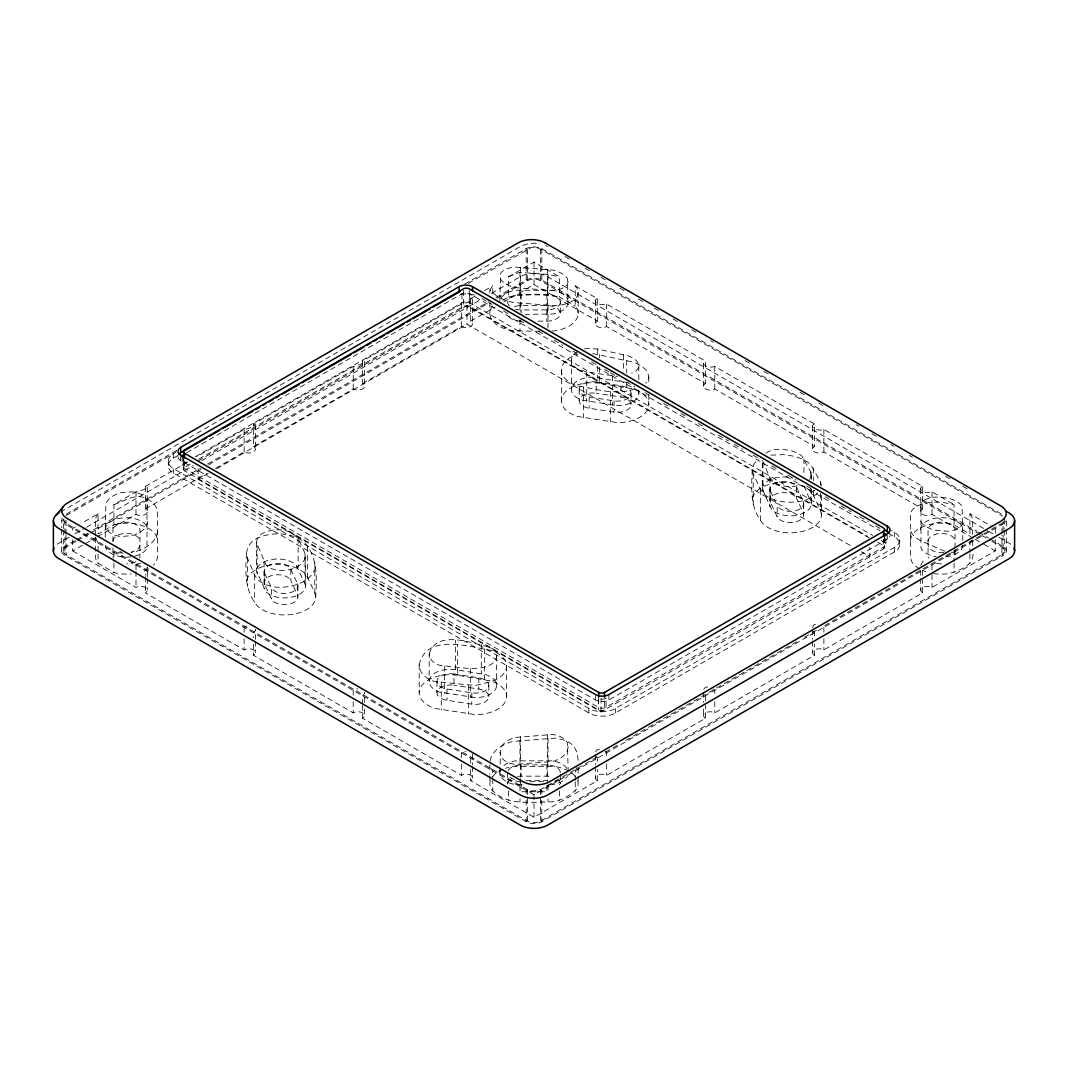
<?xml version="1.0" encoding="UTF-8"?>
<svg xmlns="http://www.w3.org/2000/svg" width="1068" height="1068" viewBox="0 0 1068 1068"><rect width="100%" height="100%" fill="white"/><g stroke="black" fill="none" stroke-linecap="round" stroke-linejoin="round"><path stroke-width="0.75" stroke-dasharray="5 3.75" d="M812.588 627.81L813.482 625.074L817.487 623.619M920.709 565.386L922.645 561.741L925.609 561.194M147.664 521.251L147.01 524.575A21.64 14.071 -7.2 0 1 131.965 535.629L120.951 536.496A21.12 13.724 -7.2 0 1 105.892 527.806L105.238 524.588M157.583 531.036L156.676 535.642A31.8 20.626 -7.1 0 1 134.555 551.836L131.311 552.37M246.494 553.411L247.562 548.031L250.686 542.918A31.279 18.063 0 0 1 304.874 542.918C318.024 558.137 316.715 578.188 315.714 596.879A31.279 18.063 0 0 1 292.525 614.327A31.279 18.063 0 0 1 257.335 605.916C244.625 591.085 245.28 571.674 246.494 553.411L247.402 557.883L254.665 575.038L257.335 579.07A31.039 20.145 -7.1 0 0 276.332 587.146C291.27 588.201 311.789 582.567 315.714 566.294M256.494 542.41L257.214 538.873A21.28 12.282 0 0 1 292.819 533.359L298.132 538.606L305.048 553.504L305.715 585.638A21.28 12.282 0 0 1 289.935 597.506A21.28 12.282 0 0 1 265.999 591.779L256.494 571.3L256.494 542.41L265.999 564.945A21.106 13.724 -7.2 0 0 278.922 570.432C289.001 571.06 302.992 567.388 305.715 556.388M419.19 665.017C425.985 632.763 469.907 646.794 490.96 650.359A31.279 18.063 0 0 1 490.96 681.638L475.313 685.523L434.836 681.544A31.039 20.145 -7.1 0 1 420.258 670.237L419.19 665.017L419.19 692.745M429.189 654.057C436.225 628.852 473.885 643.604 490.359 647.408A21.28 12.282 0 0 1 480.827 667.967L470.307 668.715L439.829 665.311A21.106 13.724 -7.2 0 1 429.923 657.608L429.189 654.057L429.189 681.504M499.864 772.711L500.585 748.454A21.64 14.071 -7.2 0 1 515.63 737.401L552.37 734.517A21.12 13.724 -7.2 0 1 567.415 743.195L568.136 769.467M568.136 746.759L567.415 750.43A21.64 14.071 -7.2 0 1 552.37 761.484L515.63 764.368A21.12 13.724 -7.2 0 1 500.585 755.69L499.864 752.126M95.319 540.568L95.933 537.898M105.238 529.701L105.892 526.818A21.28 12.282 0 0 1 126.451 517.7A21.28 12.282 0 0 1 147.01 526.818L147.664 529.701M821.506 495.352L821.506 514.776A31.279 18.063 0 0 1 798.317 532.224A31.279 18.063 0 0 1 763.126 523.814C749.976 508.595 751.285 488.543 752.286 469.853C752.686 465.421 755.156 461.349 758.921 458.973M910.417 540.568L911.324 536.563A31.279 18.063 0 0 1 949.639 523.787L954.071 524.855L969.931 534L969.931 513.761L992.492 526.791M920.336 529.701L920.99 526.818A21.28 12.282 0 0 1 941.549 517.7A21.28 12.282 0 0 1 962.108 526.818L962.762 529.701M962.762 545.134L962.108 548.018A21.28 12.282 0 0 1 942.937 557.096M552.183 331.027L554.959 330.813A31.279 18.063 0 0 0 577.08 308.692L575.238 306.129L575.238 285.89L577.08 288.253L578.148 292.378L577.08 296.343A31.8 15.766 6.2 0 1 554.959 305.702L513.04 302.471A31.039 15.393 6.2 0 1 494.043 293.713L489.852 289.802L492.762 285.89L492.762 296.797M592.687 353.535L633.164 362.092A31.039 15.393 6.2 0 1 647.742 372.719L648.81 376.844L647.742 380.809L645.659 383.172M499.864 300.495L500.585 273.475A21.64 10.693 6.3 0 1 515.63 267.16L552.37 270.044A21.12 10.44 6.3 0 1 567.415 278.735L568.136 302.124A21.28 12.282 0 0 1 552.37 313.992L525.349 314.366M568.136 281.538L567.415 284.221A21.64 10.693 6.3 0 1 552.37 290.549L515.63 287.652A21.12 10.44 6.3 0 1 500.585 278.975L499.864 276.171M584.543 348.889A21.28 12.282 0 0 1 587.173 348.368L597.693 349.036L628.171 355.844A21.106 10.426 6.3 0 1 638.077 363.08L638.811 365.883L638.077 368.567L635.954 370.956L631.709 373.159M766.05 453.126C772.444 448.173 781.562 449.161 789.078 450.255A21.106 10.426 6.3 0 1 802.001 456.21L810.852 472.109L811.506 474.659L810.786 477.463A21.28 12.282 0 0 1 809.504 479.479M962.762 522.479L962.108 524.922A21.64 10.693 6.3 0 1 947.049 531.237L936.035 530.382A21.12 10.44 6.3 0 1 920.99 521.691L920.336 519.141M62.037 517.766L61.664 527.712M97.148 536.79L135.996 514.362A6.608 3.818 0 0 0 145.355 514.362A6.608 3.818 0 0 0 145.355 508.955L145.355 486.461C150.548 487.702 138.386 491.894 135.996 491.867L113.929 504.603L113.929 524.855L98.069 534L98.069 513.761L81.141 523.534M215.496 468.465L244.118 451.938A6.608 3.818 0 0 0 253.476 451.938A6.608 3.818 0 0 0 253.476 446.531L253.476 424.036C258.67 425.278 246.508 429.469 244.118 429.443L196.886 456.717M253.476 446.531L353.214 388.952A6.608 3.818 0 0 0 362.559 388.952A6.608 3.818 0 0 0 362.559 383.546L362.559 361.051C367.766 362.292 355.591 366.484 353.214 366.457L253.476 424.036M362.559 383.546L461.336 326.528A6.608 3.818 0 0 0 470.681 326.528A6.608 3.818 0 0 0 470.681 321.134L470.681 298.639C475.887 299.868 463.712 304.073 461.336 304.033L362.559 361.051M577.08 767.491L575.238 770.949L575.238 780.294M595.597 751.725L597.319 749.576L600.283 749.015M703.719 689.301L705.441 687.151L710.113 686.978M1005.495 521.851L1005.963 521.064M98.069 513.761L96.24 516.325L95.319 520.33L95.319 536.51M492.762 306.129L490.92 308.692A31.279 18.063 0 0 0 513.04 330.813L539.767 331.347M490.332 780.815A31.279 18.063 0 0 0 490.92 788.638C504.99 805.766 528.54 802.055 548.018 801.935C559.005 802.282 569.751 796.154 577.08 788.638A31.279 18.063 0 0 0 577.668 780.815M817.594 492.842L817.314 493.216A31.279 18.063 0 0 1 763.126 493.216L760.456 489.478L753.194 473.858L752.286 469.853M971.76 540.515L969.931 543.078L969.931 552.423M933.445 573.529A31.279 18.063 0 0 0 949.639 573.529C959.465 570.165 975.351 565.226 972.681 551.902M1002.745 522.679L1003.426 521.998M178.009 455.462L172.295 458.866A19.317 11.147 0 0 0 172.295 472.443L590.43 713.851A19.317 11.147 0 0 0 613.94 713.851L895.705 551.181A19.317 11.147 0 0 0 895.705 537.604L890.004 534.2M177.969 456.663A9.652 5.567 0 0 0 179.971 460.054L596.304 700.421A9.652 5.567 0 0 0 608.066 700.421L888.029 538.779A9.652 5.567 0 0 0 890.031 535.388M173.67 457.972L173.67 453.473L172.295 454.367A19.317 11.147 0 0 0 172.295 467.944L590.43 709.352A19.317 11.147 0 0 0 613.94 709.352L895.705 546.683A19.317 11.147 0 0 0 895.705 533.106L891.553 530.596M1004.053 523.293L534 794.752L64.894 523.921M60.489 512.066L520.37 246.561A19.291 11.134 0 0 1 538.993 243.678M66.296 514.109L176.727 450.349M464.7 284.088L527.285 248.03L534 246.721L540.715 248.03L1004.053 515.55M66.056 515.59L176.487 451.844M468.265 283.38L531.597 247.335A9.345 4.619 6.3 0 1 540.622 249.258L1001.944 515.59A9.345 4.619 6.3 0 1 1002.745 516.111M186.606 452.739L461.923 293.793A5.514 3.177 0 0 1 469.706 293.793L879.939 530.636M186.606 461.736L183.723 463.405A5.514 3.177 0 0 0 183.723 467.904L598.294 707.243A5.514 3.177 0 0 0 606.077 707.243L884.277 546.642L884.277 536.136M195.257 456.744L461.923 302.791A5.514 3.177 0 0 1 469.706 302.791L872.716 535.469M75.508 526.791L72.691 528.42L72.691 533.239M145.355 486.461L188.288 461.67M470.681 298.639L476.208 295.449M484.485 290.67L492.762 285.89M502.854 300.308L508.622 296.984L508.622 276.732L534 262.074L559.378 276.732L559.378 296.984L575.238 306.129M190.264 464.139L184.51 467.45A4.138 2.39 0 0 0 184.51 470.828L598.681 709.953A4.138 2.39 0 0 0 604.528 709.953L604.528 698.779M198.888 459.16L463.472 306.396A4.138 2.39 0 0 1 469.319 306.396L867.603 536.336M198.141 460.935L466.983 305.715L869.859 538.312M69.14 537.217L59.047 543.038A19.291 11.134 0 0 0 55.99 545.347M74.907 533.88L84.999 528.059M86.441 527.218L193.121 465.635M201.772 460.642L481.441 299.173M491.534 293.353L520.37 276.705A19.291 11.134 0 0 1 547.63 276.705L987.326 530.556M74.987 540.582L64.894 546.415A11.014 6.368 0 0 0 64.894 555.413L526.204 821.746A11.014 6.368 0 0 0 541.796 821.746L1003.106 555.413L1003.106 521.544M76.429 539.754L87.963 533.092M93.73 529.768L200.41 468.171M207.606 464.019L488.73 301.71M495.939 297.558L526.204 280.07A11.014 6.368 0 0 1 541.796 280.07L977.153 531.437M76.148 541.262L66.056 547.083A9.372 5.407 0 0 0 66.056 554.733L527.378 821.078A9.372 5.407 0 0 0 540.622 821.078L1001.944 554.733L1001.944 534.841M77.59 540.435L89.125 533.773M90.566 532.932L201.572 468.852M208.781 464.687L488.45 303.219M497.101 298.226L527.378 280.75A9.372 5.407 0 0 1 540.622 280.75L980.317 534.601M72.691 539.66L72.691 550.914L84.198 544.266M85.64 543.438L95.706 537.618M145.355 508.955L206.898 473.418M470.681 321.134L495.151 307.01M503.776 302.017L534 284.569L597.319 321.134A6.608 3.818 0 0 0 597.319 326.528A6.608 3.818 0 0 0 606.664 326.528L705.441 383.546A6.608 3.818 0 0 0 705.441 388.952A6.608 3.818 0 0 0 714.786 388.952L814.524 446.531A6.608 3.818 0 0 0 814.524 451.938A6.608 3.818 0 0 0 823.882 451.938L922.645 508.955A6.608 3.818 0 0 0 922.645 514.362A6.608 3.818 0 0 0 932.004 514.362L973.736 538.446M198.141 468.612L198.141 479.372L208.207 473.565M216.831 468.585L466.983 324.165L851.089 545.922M198.141 479.372L601.017 711.969L883.49 548.885L883.49 539.126M63.319 528.647L63.319 519.115A9.345 6.074 -7.2 0 0 66.056 523.24L527.378 789.586A9.345 6.074 -7.2 0 0 536.39 790.467L540.622 789.586L599.735 755.45M605.503 752.126L619.907 743.809M625.674 740.471L798.677 640.6M804.444 637.262L818.849 628.945M824.616 625.621L1001.944 523.24L1001.944 533.826M470.681 769.454L470.681 780.695L534 817.247L597.319 780.695L597.319 769.454M597.319 780.695A6.608 3.818 0 0 1 597.319 775.301A6.608 3.818 0 0 1 606.664 775.301L705.441 718.27L705.441 705.414M705.441 718.27A6.608 3.818 0 0 1 705.441 712.877A6.608 3.818 0 0 1 714.786 712.877L814.524 655.285L814.524 644.044M814.524 655.285A6.608 3.818 0 0 1 814.524 649.891A6.608 3.818 0 0 1 823.882 649.891L922.645 592.86L922.645 580.004M922.645 592.86A6.608 3.818 0 0 1 922.645 587.467A6.608 3.818 0 0 1 932.004 587.467L995.309 550.914L995.309 539.66M540.715 790.801L541.796 790.253L541.796 793.564M635.3 388.685C616.49 396.068 595.997 388.899 577.04 385.775A31.279 18.063 0 0 1 577.04 354.496L577.695 354.336M508.622 276.732L519.609 272.313L548.018 274.476L559.378 276.732M113.929 504.603C122.967 501.573 132.339 495.138 142.097 496.914A31.039 20.145 -7.1 0 1 156.676 508.221L157.583 512.693L157.583 556.748L156.676 560.767A31.279 18.063 0 0 1 153.552 565.119M508.622 296.984C525.189 294.101 542.811 294.101 559.378 296.984M113.929 524.855L118.361 523.787A31.279 18.063 0 0 1 156.676 536.563L157.583 540.568M554.959 781.162L559.378 780.094L559.378 784.766M536.857 791.895L538.219 791.628M578.148 760.389L577.08 752.553L573.957 746.238A31.039 20.145 -7.1 0 0 554.959 738.162L513.04 741.392A31.8 20.626 -7.1 0 0 490.92 757.586L489.852 762.966L489.852 774.273M770.949 455.142L783.565 454.648L791.668 455.809A31.039 15.393 6.2 0 1 810.665 464.567L820.598 482.109L821.506 485.646M566.854 768.506A21.28 12.282 0 0 0 552.37 760.843L515.63 760.843A21.28 12.282 0 0 0 502.708 766.57M568.977 771.189A31.279 18.063 0 0 0 554.959 766.517L513.04 766.517A31.279 18.063 0 0 0 505.498 768.319M549.86 784.766L552.37 784.58A21.28 12.282 0 0 0 567.415 775.889M951.121 552.343L954.071 552.223L954.071 561.568M568.136 302.124A21.28 12.282 0 0 0 552.37 290.256L515.63 290.256A21.28 12.282 0 0 0 499.864 302.124M509.449 306.022A13.497 7.796 0 0 1 521.144 294.327L546.856 294.327A13.497 7.796 0 0 1 560.353 302.124L560.353 313.365A13.497 7.796 0 0 1 546.856 321.161L537.217 321.161M514.389 306.623A13.497 7.796 0 0 1 521.144 305.568L546.856 305.568A13.497 7.796 0 0 1 560.353 313.365M515.43 309.186A13.497 7.796 0 0 0 521.144 309.92L546.856 309.92A13.497 7.796 0 0 0 560.353 302.124M508.101 770.695A13.497 7.796 0 0 1 521.144 764.915L546.856 764.915A13.497 7.796 0 0 1 560.353 772.711M517.646 776.423A13.497 7.796 0 0 1 521.144 776.169L546.856 776.169A13.497 7.796 0 0 1 552.57 776.89M525.963 780.508L546.856 780.508M529.875 781.683L546.362 781.683M500.585 769.534A21.28 12.282 0 0 0 515.63 784.58L523.787 784.953M123.22 553.131L113.929 552.223L113.929 561.568M577.641 351.559A21.28 12.282 0 0 0 577.641 368.927L586.706 371.998L617.531 376.377M628.171 382.691L592.687 377.204A21.28 12.282 0 0 0 572.128 386.309A21.28 12.282 0 0 0 582.047 400.126L617.531 405.613A21.28 12.282 0 0 0 635.954 387.19M599.629 383.198L592.687 382.664A31.279 18.063 0 0 0 562.462 396.054A31.279 18.063 0 0 0 577.04 416.373L617.531 422.634A31.279 18.063 0 0 0 647.742 409.244A31.279 18.063 0 0 0 633.164 388.939L599.629 383.198L599.629 367.272M455.475 669.596L450.469 669.222A21.28 12.282 0 0 0 429.923 678.327A21.28 12.282 0 0 0 439.829 692.144L475.313 697.631A21.28 12.282 0 0 0 495.872 688.526A21.28 12.282 0 0 0 485.953 674.709L455.475 669.596L455.475 640.346M457.411 675.216L450.469 674.682A31.279 18.063 0 0 0 420.258 688.072A31.279 18.063 0 0 0 434.836 708.391L475.313 714.652A31.279 18.063 0 0 0 505.538 701.262A31.279 18.063 0 0 0 490.96 680.957L457.411 675.216L457.411 644.618M596.184 381.957L621.015 385.802A13.497 7.796 0 0 1 630.561 395.347A13.497 7.796 0 0 1 614.033 400.86L589.189 397.016A13.497 7.796 0 0 1 579.644 387.47A13.497 7.796 0 0 1 596.184 381.957L596.184 393.198A13.497 7.796 0 0 0 579.644 398.711A13.497 7.796 0 0 0 589.189 408.256L614.033 412.101A13.497 7.796 0 0 0 630.561 406.588A13.497 7.796 0 0 0 621.015 397.042L596.184 393.198M453.967 673.975L478.811 677.82A13.497 7.796 0 0 1 488.356 687.365A13.497 7.796 0 0 1 471.816 692.878L446.985 689.034A13.497 7.796 0 0 1 437.439 679.488A13.497 7.796 0 0 1 453.967 673.975L453.967 685.215A13.497 7.796 0 0 0 437.439 690.729A13.497 7.796 0 0 0 446.985 700.274L471.816 704.119A13.497 7.796 0 0 0 488.356 698.605A13.497 7.796 0 0 0 478.811 689.06L453.967 685.215M529.781 791.628L531.143 791.895M944.779 551.302L925.903 543.038A31.039 15.393 6.2 0 1 911.324 532.411L910.417 528.874M95.319 537.458L95.319 556.748L96.24 560.767L98.069 563.317L113.929 572.475L118.361 573.529A31.279 18.063 0 0 0 131.351 573.93M954.071 524.855L954.071 504.603L941.549 502.187L933.445 502.094A31.8 15.766 6.2 0 0 911.324 511.452L910.417 514.856L910.417 556.748L911.324 560.767A31.279 18.063 0 0 0 925.903 571.727M527.285 790.801L526.204 790.253L526.204 793.564M564.932 256.547L570.699 259.871M585.117 268.202L589.443 270.698M600.977 277.36L605.302 279.856M619.72 288.173L625.488 291.497M638.464 298.987L642.789 301.496M654.31 308.145L660.077 311.482M673.054 318.972L678.821 322.296M691.797 329.785L697.564 333.123M710.54 340.612L713.424 342.267M745.144 360.584L750.897 363.908M763.874 371.397L769.641 374.734M799.919 392.21L804.244 394.706M818.662 403.036L822.987 405.533M856.135 424.677L859.019 426.332M871.995 433.822L877.762 437.159M890.739 444.648L893.622 446.317M909.482 455.462L912.366 457.131M945.527 476.275L949.839 478.771M962.815 486.26L968.583 489.585M575.238 285.89L597.319 298.639L597.319 321.134M597.319 298.639A6.702 3.324 6.2 0 0 595.37 300.816A6.582 3.257 6.2 0 0 601.992 304.647A6.702 3.324 6.2 0 0 606.664 304.033L705.441 361.051L705.441 383.546M703.371 363.173A6.702 3.324 6.2 0 0 707.497 366.604A6.702 3.324 6.2 0 0 714.786 366.457L814.524 424.036L814.524 446.531M814.403 423.969A6.702 3.324 6.2 0 0 814.443 428.695A6.702 3.324 6.2 0 0 823.882 429.443L922.645 486.461L922.645 508.955M922.525 486.394A6.702 3.324 6.2 0 0 922.565 491.12A6.702 3.324 6.2 0 0 932.004 491.867L954.071 504.603M988.768 531.383L993.093 533.88M998.86 537.217L1008.953 543.038A19.291 11.134 0 0 1 1013.131 546.656M978.595 532.264L988.688 538.085M990.129 538.926L1003.106 546.415A11.014 6.368 0 0 1 1003.106 555.413M981.759 535.442L990.41 540.435M991.852 541.262L1001.944 547.083A9.372 5.407 0 0 1 1001.944 554.733M975.164 539.287L982.36 543.438M983.802 544.266L995.309 550.914M482.015 298.653L492.108 304.473M503.642 311.135L507.967 313.632M519.502 320.293L525.269 323.617M538.245 331.107L544.012 334.444M554.105 340.265L562.756 345.258M572.835 351.092L578.602 354.416M591.579 361.905L597.346 365.243M604.555 369.394L608.88 371.891M610.322 372.732L617.531 376.897M626.182 381.89L634.833 386.883M644.925 392.704L650.692 396.028M663.669 403.53L670.878 407.682M680.97 413.516L688.179 417.681M698.272 423.502L705.481 427.667M718.444 435.157L728.536 440.977M734.303 444.315L742.954 449.308M753.047 455.128L758.814 458.466M771.79 465.955L777.557 469.279M787.65 475.1L796.301 480.106M806.393 485.927L815.044 490.92M825.137 496.74L830.904 500.078M840.997 505.898L851.076 511.732M859.727 516.725L868.377 521.718M875.586 525.883L881.354 529.207M881.38 540.475L884.277 542.144A5.514 3.177 0 0 1 884.277 546.642M877.709 542.184L883.49 545.508A4.138 2.39 0 0 1 883.49 548.885M861.195 551.755L869.859 556.762L869.859 547.537M72.691 550.914L135.996 587.467A6.608 3.818 0 0 1 145.355 587.467A6.608 3.818 0 0 1 145.355 592.86L244.118 649.891A6.608 3.818 0 0 1 253.476 649.891A6.608 3.818 0 0 1 253.476 655.285L353.214 712.877A6.608 3.818 0 0 1 362.559 712.877A6.608 3.818 0 0 1 362.559 718.27L461.336 775.301A6.608 3.818 0 0 1 470.681 775.301A6.608 3.818 0 0 1 470.681 780.695M713.411 688.94L714.786 690.382L714.786 695.201M605.289 751.365L606.664 752.806L606.664 757.626M969.931 513.761L971.76 516.325L972.681 520.33L972.681 534.347M821.506 514.776L820.598 510.771L813.335 495.138L810.665 491.413A31.279 18.063 0 0 0 775.475 482.99A31.279 18.063 0 0 0 752.286 500.438M811.506 489.091L811.506 503.535A21.28 12.282 0 0 1 795.727 515.403A21.28 12.282 0 0 1 771.79 509.676L762.285 489.197L762.285 459.948L769.868 477.743L775.181 482.976A21.28 12.282 0 0 0 800.866 484.925M315.714 596.879L314.806 592.874L307.544 577.254L304.874 573.516A31.279 18.063 0 0 0 269.683 565.092A31.279 18.063 0 0 0 246.494 582.541M305.715 585.638L296.21 565.159A21.28 12.282 0 0 0 272.273 559.432A21.28 12.282 0 0 0 256.494 571.3M490.92 768.186L492.762 770.949L492.762 777.17M813.482 631.161L814.524 632.79L814.524 637.609M596.264 756.571L597.319 758.2L597.319 763.019M803.924 485.74L811.506 503.535M796.608 487.182L803.269 501.519L803.269 512.76A13.497 7.796 0 0 1 793.724 522.305A13.497 7.796 0 0 1 777.184 516.792L770.535 502.454L770.535 491.213A13.497 7.796 0 0 1 780.081 481.668A13.497 7.796 0 0 1 796.608 487.182L796.608 498.422L803.269 512.76M770.535 491.213L777.184 505.551L777.184 516.792M290.816 569.284L297.465 583.622L297.465 594.863A13.497 7.796 0 0 1 287.919 604.408A13.497 7.796 0 0 1 271.392 598.908L264.731 584.556L264.731 573.316A13.497 7.796 0 0 1 274.276 563.77A13.497 7.796 0 0 1 290.816 569.284L290.816 580.525L297.465 594.863M264.731 573.316L271.392 587.654L271.392 598.908M61.757 520.25L62.037 521.064M105.238 545.134L105.892 548.018A21.28 12.282 0 0 0 131.965 556.708M95.626 537.845L98.069 543.078L98.069 552.423M1006.336 521.077L1006.336 527.712M1006.336 529.368L1006.336 550.914M1004.681 519.115L1004.681 528.647M1004.681 530.249L1004.681 550.914M995.309 528.42L995.309 533.239M972.681 540.568L972.681 550.527M969.931 553.972L969.931 563.317M962.762 540.501L962.108 506.606A21.12 10.44 6.3 0 0 947.049 497.915L936.035 497.047A21.64 10.693 6.3 0 0 920.99 503.375L920.99 548.018A21.28 12.282 0 0 0 936.035 556.708M955.046 547.844L955.046 529.995A13.497 7.796 0 0 0 941.549 522.199A13.497 7.796 0 0 0 928.052 529.995L928.052 556.081A13.497 7.796 0 0 0 928.506 558.097M955.046 549.486L955.046 556.081A13.497 7.796 0 0 1 954.592 558.097M954.071 563.13L954.071 572.475M932.004 491.867L932.004 514.362M932.004 564.972L932.004 573.009M932.004 574.611L932.004 587.467M922.645 570.365L922.645 578.402M920.709 488.65L920.709 511.652M920.709 570.339L920.709 576.947M920.709 578.602L920.709 590.163M899.697 539.887L899.697 544.386M894.33 532.198L894.33 536.697M894.33 547.577L894.33 552.076M887.294 535.228L887.294 539.273M885.879 538.392L885.879 544.386M884.705 537.631L884.705 547.203M823.882 429.443L823.882 451.938M823.882 627.397L823.882 632.216M823.882 638.637L823.882 649.891M820.598 482.109L820.598 485.286M820.598 493.256L820.598 510.771M813.335 468.011L813.335 480.774M813.335 490.359L813.335 495.138M812.588 426.225L812.588 449.241M812.588 629.466L812.588 639.372M812.588 641.027L812.588 652.588M811.506 474.659L811.506 479.465M810.852 472.109L810.852 480.039M810.852 487.956L810.852 500.652M803.924 458.693L803.924 474.606M803.723 503.535L803.723 514.776M770.068 489.197L770.068 500.438M769.868 477.743L769.868 506.98M762.952 462.831L762.952 492.081M760.456 489.478L760.456 520.076M753.194 473.858L753.194 504.443M714.786 366.457L714.786 388.952M714.786 701.623L714.786 712.877M705.441 695.775L705.441 703.812M703.492 386.256L703.492 363.24A6.702 3.324 6.2 0 1 705.441 361.051M703.492 692.451L703.492 702.357M703.492 708.965L703.492 715.573M648.81 376.844L648.81 385.001M648.81 394.786L648.81 404.572M638.811 365.883L638.811 380.408M638.811 390.1L638.811 393.331M631.028 393.331L631.028 404.572M626.702 360.25L626.702 373.012M626.702 382.598L626.702 387.39M623.498 354.523L623.498 372.024M621.015 385.802L621.015 397.042M615.502 708.565L615.502 713.064M614.033 400.86L614.033 412.101M612.525 375.989L612.525 405.239M610.589 391.515L610.589 422.114M608.907 694.6L608.907 699.994M606.664 304.033L606.664 326.528M606.664 764.047L606.664 775.301M606.077 707.243L606.077 698.245A5.514 3.177 0 0 1 598.294 698.245L598.294 707.243M601.017 698.138L601.017 711.969M599.629 354.536L599.629 357.713M598.681 698.779L598.681 709.953M597.693 349.036L597.693 356.966M597.693 366.484L597.693 377.578M595.383 300.816L595.383 323.831M595.463 695.949L595.463 699.994M595.383 754.876L595.383 764.781M595.383 766.437L595.383 777.998M589.189 397.016L589.189 408.256M588.869 708.565L588.869 713.064M586.706 371.998L586.706 401.234M583.515 387.324L583.515 417.922M579.19 389.486L579.19 400.727M578.148 292.378L578.148 313.365M578.148 768.252L578.148 774.527M578.148 776.102L578.148 783.952M575.238 781.843L575.238 791.188M571.407 360.236L571.407 389.486M561.408 370.142L561.408 400.727M560.353 774.313L560.353 783.952A13.497 7.796 0 0 0 558.551 780.054M559.378 791.001L559.378 800.346M548.018 274.476L548.018 295.395M548.018 305.622L548.018 329.732M548.018 738.095L548.018 765.983M548.018 784.806L548.018 791.028M548.018 798.811L548.018 801.935M547.363 269.323L547.363 289.869M547.363 290.483L547.363 314.366M547.363 734.477L547.363 760.456M547.363 762.312L547.363 783.338M546.856 294.327L546.856 305.568M546.856 309.92L546.856 321.161M546.856 764.915L546.856 776.169M546.856 785.327L546.856 791.748L521.144 791.748L521.144 783.712M541.796 248.577L541.796 280.07M541.796 800.199L541.796 821.746M540.622 249.258L540.622 280.75M540.622 789.586L540.622 821.078M534 262.074L534 284.569M534 794.752L534 817.247M527.378 249.258L527.378 280.75M527.378 789.586L527.378 821.078M526.204 248.577L526.204 280.07M526.204 800.199L526.204 821.746M521.144 294.327L521.144 305.568M521.144 309.92L521.144 313.124M521.144 764.915L521.144 776.169M520.637 267.227L520.637 311.122M520.637 736.573L520.637 760.456M520.637 764.408L520.637 777.05M520.637 778.639L520.637 784.953M519.982 272.313L519.982 295.395M519.982 303.459L519.982 311.656M519.982 319.866L519.982 331.347M519.982 740.271L519.982 765.983M519.982 791.028L519.982 781.683L508.622 780.094L508.622 784.766M519.982 798.811L519.982 801.935M508.622 791.001L508.622 800.346M507.647 772.711L507.647 783.952A13.497 7.796 0 0 1 511.599 778.452M506.592 666.005L506.592 696.59M496.593 656.099L496.593 685.349M492.762 778.732L492.762 791.188M489.852 289.802L489.852 292.939M489.852 302.364L489.852 313.365M489.852 775.889L489.852 783.952M488.81 685.349L488.81 696.59M484.485 648.81L484.485 679.408M481.294 644.351L481.294 673.588M478.811 677.82L478.811 689.06M472.617 299.053L472.617 323.831M472.403 753.888A6.582 4.272 -7.1 0 1 472.63 754.996L472.617 764.848M472.617 766.49L472.617 777.998M471.816 692.878L471.816 704.119M470.681 763.019L470.681 758.2A6.702 4.352 -7.1 0 0 472.63 754.996M470.307 668.715L470.307 697.257M469.706 293.793L469.706 302.791M469.319 290.443L469.319 306.396M468.371 685.456L468.371 714.132M466.983 305.715L466.983 324.165M463.472 290.443L463.472 306.396M461.923 293.793L461.923 302.791M461.336 304.033L461.336 326.528M461.336 757.626L461.336 752.806A6.702 4.352 -7.1 0 1 466.008 751.178M461.336 764.047L461.336 775.301M446.985 689.034L446.985 700.274M444.502 666.205L444.502 693.252M441.298 682.799L441.298 709.94M436.972 681.504L436.972 692.745M364.508 361.478L364.508 386.256M364.508 702.424L364.508 692.571A6.702 4.352 -7.1 0 1 362.559 695.775L362.559 703.812M364.508 709.005L364.508 715.573M362.559 705.414L362.559 718.27M353.214 366.457L353.214 388.952M353.214 695.201L353.214 690.382A6.702 4.352 -7.1 0 1 357.887 688.753M353.214 701.623L353.214 712.877M314.806 562.289L314.806 592.874M307.544 546.656L307.544 577.254M305.048 553.504L305.048 582.754M298.132 538.606L298.132 567.842M297.932 585.638L297.932 596.879M264.277 571.3L264.277 582.541M264.076 562.035L264.076 589.095M257.148 545.641L257.148 574.183M255.412 424.463L255.412 449.241M255.412 639.438L255.412 629.586A6.702 4.352 -7.1 0 1 253.476 632.79L253.476 637.609M255.412 641.08L255.412 652.588M254.665 575.038L254.665 602.178M253.476 644.044L253.476 655.285M247.402 557.883L247.402 586.546M244.118 429.443L244.118 451.938M244.118 627.397L244.118 632.216M244.118 638.637L244.118 649.891M184.51 461.069L184.51 470.828M183.723 455.902L183.723 467.904M183.296 459.574L183.296 469.146M182.121 456.663L182.121 465.661M180.706 455.142L180.706 460.535M173.67 468.852L173.67 473.351M168.303 461.162L168.303 465.661M147.291 486.888L147.291 511.652M147.291 577.014L147.291 567.161A6.702 4.352 -7.1 0 1 145.355 570.365L145.355 575.185M147.291 578.656L147.291 590.163M145.355 576.8L145.355 592.86M135.996 491.867L135.996 514.362M135.996 564.972L135.996 569.791M135.996 571.393L135.996 587.467M113.929 563.13L113.929 572.475M112.954 541.543L112.954 529.995A13.497 7.796 0 0 1 126.451 522.199A13.497 7.796 0 0 1 139.948 529.995L139.948 556.081A13.497 7.796 0 0 1 139.494 558.097M112.954 547.844L112.954 556.081A13.497 7.796 0 0 0 113.408 558.097M105.238 537.418L105.892 503.722A21.64 14.071 -7.2 0 1 120.951 492.668L131.965 491.801A21.12 13.724 -7.2 0 1 147.01 500.478L147.01 548.018A21.28 12.282 0 0 1 133.286 556.468M98.069 553.972L98.069 563.317M66.056 520.57L66.056 533.826M66.056 534.841L66.056 554.733M64.894 519.889L64.894 555.413M63.319 530.249L63.319 550.914M61.664 529.368L61.664 550.914M521.144 321.161A13.497 7.796 0 0 1 507.647 313.365M571.674 772.965A31.279 18.063 0 0 1 575.759 777.05M492.241 777.05A31.279 18.063 0 0 1 502.761 769.347M243.998 627.316A6.702 4.352 -7.1 0 1 246.962 625.968M135.876 564.892A6.702 4.352 -7.1 0 1 140.549 563.263M148.572 568.857A31.279 18.063 0 0 1 142.097 571.727M264.731 584.556A13.497 7.796 0 0 1 274.276 575.011A13.497 7.796 0 0 1 290.816 580.525M297.465 583.622A13.497 7.796 0 0 1 287.919 593.167A13.497 7.796 0 0 1 271.392 587.654M139.948 544.84A13.497 7.796 0 0 1 131.07 552.156M121.845 552.156A13.497 7.796 0 0 1 119.709 551.582M135.996 561.594A13.497 7.796 0 0 1 126.451 563.877M112.954 541.236A13.497 7.796 0 0 1 126.451 533.439A13.497 7.796 0 0 1 139.948 541.236M943.898 552.516A13.497 7.796 0 0 1 928.052 544.84M770.535 502.454A13.497 7.796 0 0 1 780.081 492.909A13.497 7.796 0 0 1 796.608 498.422M803.269 501.519A13.497 7.796 0 0 1 793.724 511.065A13.497 7.796 0 0 1 777.184 505.551M762.285 489.197A21.28 12.282 0 0 1 792.99 478.17M928.052 541.236A13.497 7.796 0 0 1 941.549 533.439A13.497 7.796 0 0 1 955.046 541.236M941.549 563.877A13.497 7.796 0 0 1 934.794 562.836M514.389 779.453A13.497 7.796 0 0 1 509.449 776.61M460.815 294.274A19.317 11.147 0 0 1 475.474 295.382M182.855 458.252A5.514 3.177 0 0 1 182.535 457.878M545.735 245.6A19.291 11.134 0 0 1 547.63 246.561"/><path stroke-width="1.5" d="M63.239 506.713L55.99 515.203M180.706 447.372L179.971 447.866A9.652 5.567 0 0 0 179.971 454.648L596.304 695.028A9.652 5.567 0 0 0 608.066 695.028L888.029 533.386A9.652 5.567 0 0 0 888.029 526.604L471.696 286.224A9.652 5.567 0 0 0 459.934 286.224L180.706 447.372L180.706 452.779L179.971 453.273A9.652 5.567 0 0 0 178.703 454.527M180.706 452.779L206.671 437.787M209.555 436.118L219.661 430.297M222.544 428.628L239.846 418.629M242.73 416.974L252.836 411.14M255.719 409.471L260.045 406.975M262.928 405.306L265.812 403.637M268.695 401.982L273.021 399.485M275.904 397.817L278.788 396.148M281.672 394.479L298.987 384.493M301.87 382.825L350.918 354.509M353.802 352.841L363.894 347.02M366.778 345.351L371.103 342.855M373.987 341.186L376.87 339.517M379.767 337.862L384.093 335.352M386.976 333.697L404.278 323.697M407.162 322.029L410.045 320.373M412.942 318.705L430.244 308.705M433.127 307.05L459.934 291.631M184.51 453.286L598.681 692.398A4.138 2.39 0 0 0 604.528 692.398L883.49 531.343A4.138 2.39 0 0 0 883.49 527.966L469.319 288.854A4.138 2.39 0 0 0 463.472 288.854L184.51 449.908A4.138 2.39 0 0 0 184.51 453.286L184.51 458.065M545.121 242.863L1000.556 505.791A18.944 10.934 0 0 1 1000.729 521.291L549.673 781.656A18.944 10.934 0 0 1 522.919 781.562M1006.069 511.225L1008.953 512.894A19.291 11.134 0 0 1 1008.953 528.647L547.63 794.979A19.291 11.134 0 0 1 520.37 794.979L59.047 528.647A19.291 11.134 0 0 1 59.047 512.894M884.397 529.835L888.029 531.997A9.652 5.567 0 0 1 889.297 533.252M522.879 781.589L67.444 518.648A18.944 10.934 0 0 1 67.271 503.148L518.327 242.783A18.944 10.934 0 0 1 545.081 242.877M1014.6 520.77L1014.6 550.914M887.294 526.11L887.294 531.504M884.277 536.136L884.277 533.146A5.514 3.177 0 0 1 885.839 535.802M883.49 531.343L883.49 536.123M604.528 692.398L604.528 697.19M598.681 692.398L598.681 697.19M472.537 286.651L472.537 290.71M459.093 286.651L459.093 292.058M53.4 520.77L53.4 550.914M182.121 456.663A5.514 3.177 0 0 1 183.723 454.407M1013.946 548.031A19.291 11.134 0 0 1 1008.953 558.791L547.63 825.123A19.291 11.134 0 0 1 520.37 825.123L59.047 558.791A19.291 11.134 0 0 1 54.054 548.031"/></g></svg>
